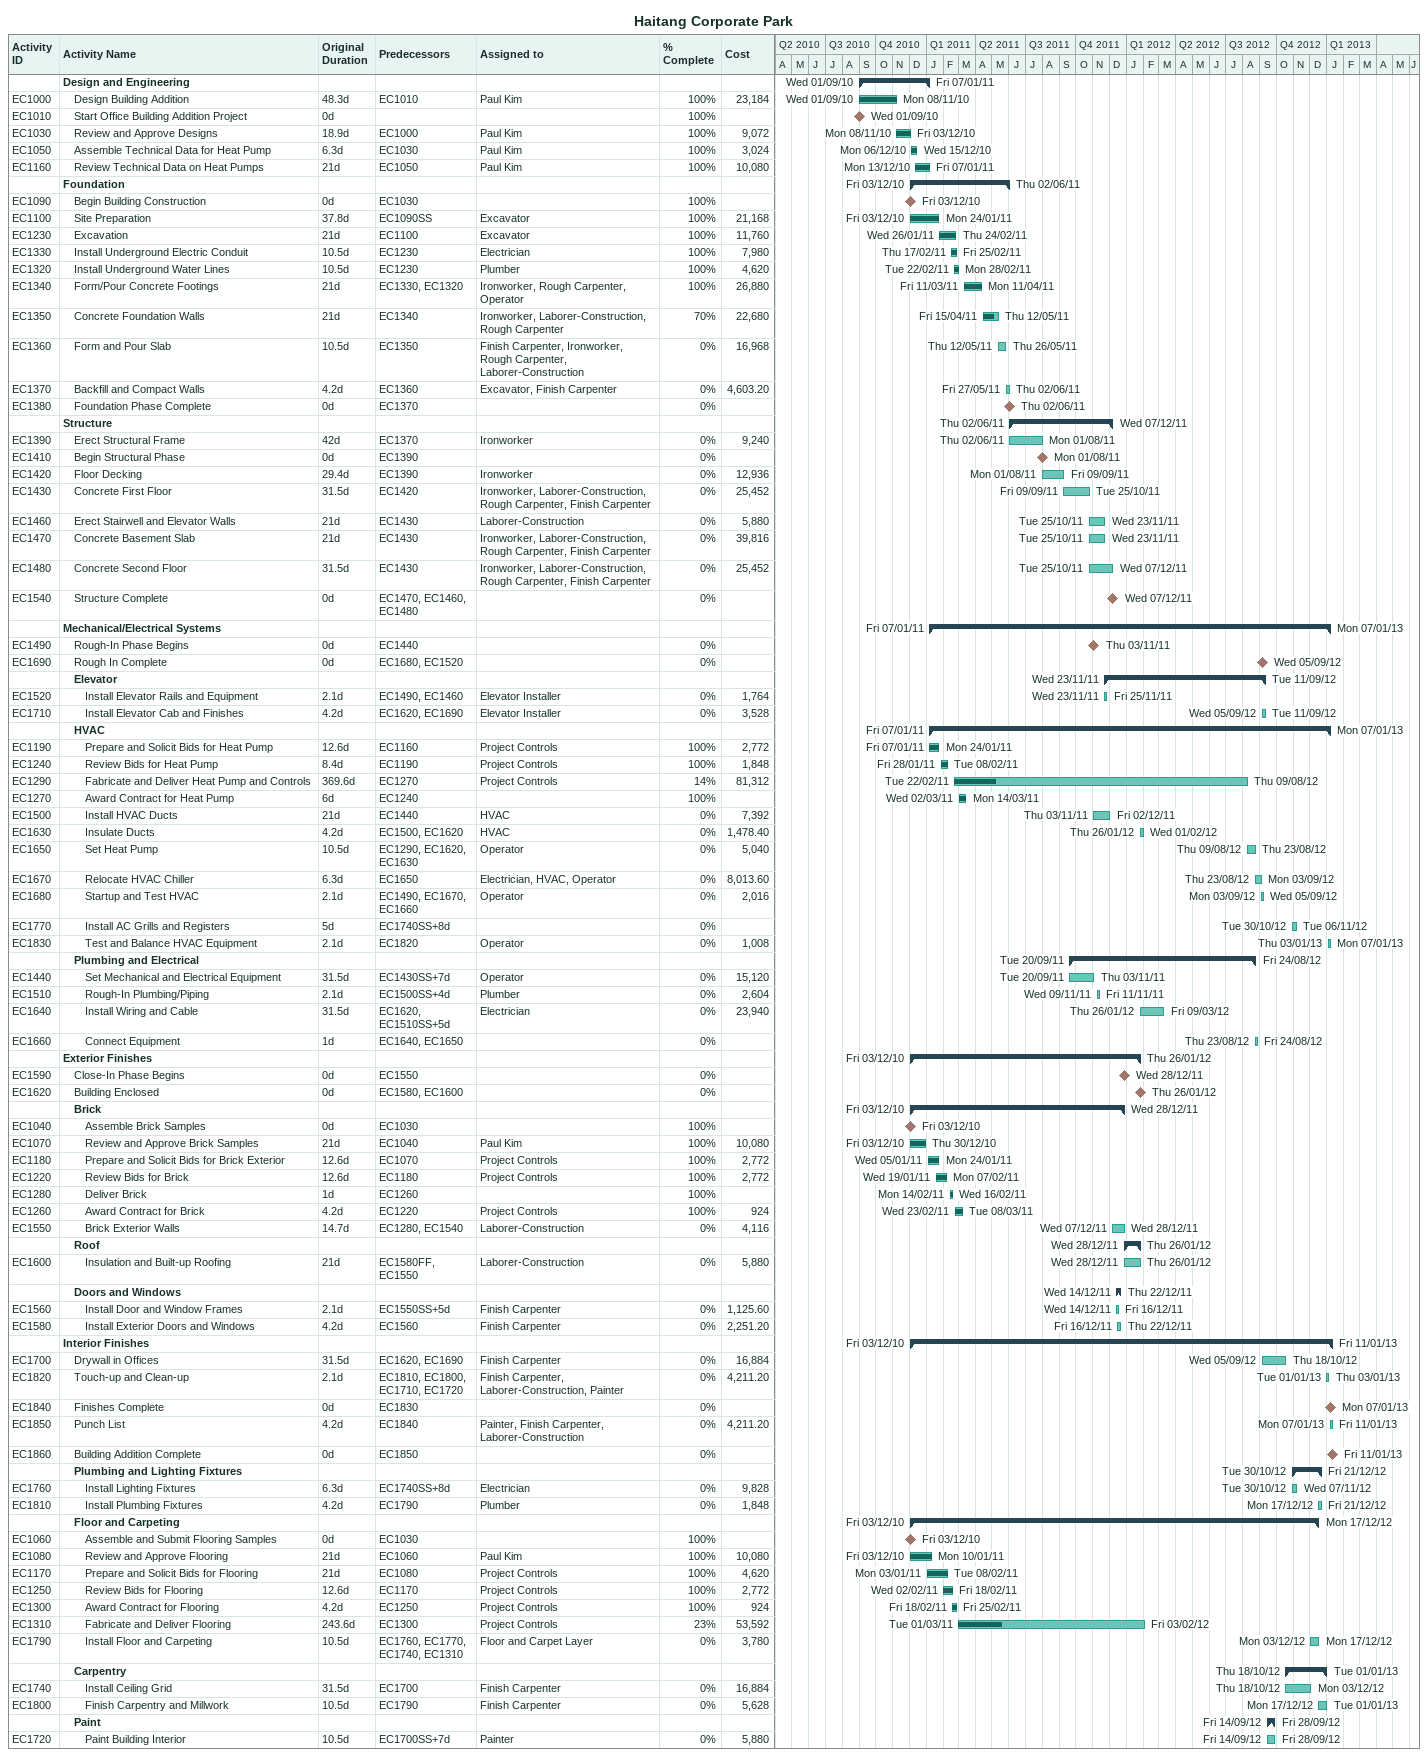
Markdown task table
Haitang Corporate Park

| ID | Level | Task | Original duration | Start | Finish | Predecessors | Resources | % complete | Cost |
|---|---|---|---|---|---|---|---|---|---|
|  | 1 | **Design and Engineering** |  | 2010-09-01 | 2011-01-07 |  |  |  |  |
| EC1000 | 2 | Design Building Addition | 48.3d | 2010-09-01 | 2010-11-08 | EC1010 | Paul Kim | 100 | 23184 |
| EC1010 | 2 | Start Office Building Addition Project | 0d | 2010-09-01 | 2010-09-01 |  |  | 100 |  |
| EC1030 | 2 | Review and Approve Designs | 18.9d | 2010-11-08 | 2010-12-03 | EC1000 | Paul Kim | 100 | 9072 |
| EC1050 | 2 | Assemble Technical Data for Heat Pump | 6.3d | 2010-12-06 | 2010-12-15 | EC1030 | Paul Kim | 100 | 3024 |
| EC1160 | 2 | Review Technical Data on Heat Pumps | 21d | 2010-12-13 | 2011-01-07 | EC1050 | Paul Kim | 100 | 10080 |
|  | 1 | **Foundation** |  | 2010-12-03 | 2011-06-02 |  |  |  |  |
| EC1090 | 2 | Begin Building Construction | 0d | 2010-12-03 | 2010-12-03 | EC1030 |  | 100 |  |
| EC1100 | 2 | Site Preparation | 37.8d | 2010-12-03 | 2011-01-24 | EC1090SS | Excavator | 100 | 21168 |
| EC1230 | 2 | Excavation | 21d | 2011-01-26 | 2011-02-24 | EC1100 | Excavator | 100 | 11760 |
| EC1330 | 2 | Install Underground Electric Conduit | 10.5d | 2011-02-17 | 2011-02-25 | EC1230 | Electrician | 100 | 7980 |
| EC1320 | 2 | Install Underground Water Lines | 10.5d | 2011-02-22 | 2011-02-28 | EC1230 | Plumber | 100 | 4620 |
| EC1340 | 2 | Form/Pour Concrete Footings | 21d | 2011-03-11 | 2011-04-11 | EC1330, EC1320 | Ironworker, Rough Carpenter, Operator | 100 | 26880 |
| EC1350 | 2 | Concrete Foundation Walls | 21d | 2011-04-15 | 2011-05-12 | EC1340 | Ironworker, Laborer-Construction, Rough Carpenter | 70 | 22680 |
| EC1360 | 2 | Form and Pour Slab | 10.5d | 2011-05-12 | 2011-05-26 | EC1350 | Finish Carpenter, Ironworker, Rough Carpenter, Laborer-Construction | 0 | 16968 |
| EC1370 | 2 | Backfill and Compact Walls | 4.2d | 2011-05-27 | 2011-06-02 | EC1360 | Excavator, Finish Carpenter | 0 | 4603.20 |
| EC1380 | 2 | Foundation Phase Complete | 0d | 2011-06-02 | 2011-06-02 | EC1370 |  | 0 |  |
|  | 1 | **Structure** |  | 2011-06-02 | 2011-12-07 |  |  |  |  |
| EC1390 | 2 | Erect Structural Frame | 42d | 2011-06-02 | 2011-08-01 | EC1370 | Ironworker | 0 | 9240 |
| EC1410 | 2 | Begin Structural Phase | 0d | 2011-08-01 | 2011-08-01 | EC1390 |  | 0 |  |
| EC1420 | 2 | Floor Decking | 29.4d | 2011-08-01 | 2011-09-09 | EC1390 | Ironworker | 0 | 12936 |
| EC1430 | 2 | Concrete First Floor | 31.5d | 2011-09-09 | 2011-10-25 | EC1420 | Ironworker, Laborer-Construction, Rough Carpenter, Finish Carpenter | 0 | 25452 |
| EC1460 | 2 | Erect Stairwell and Elevator Walls | 21d | 2011-10-25 | 2011-11-23 | EC1430 | Laborer-Construction | 0 | 5880 |
| EC1470 | 2 | Concrete Basement Slab | 21d | 2011-10-25 | 2011-11-23 | EC1430 | Ironworker, Laborer-Construction, Rough Carpenter, Finish Carpenter | 0 | 39816 |
| EC1480 | 2 | Concrete Second Floor | 31.5d | 2011-10-25 | 2011-12-07 | EC1430 | Ironworker, Laborer-Construction, Rough Carpenter, Finish Carpenter | 0 | 25452 |
| EC1540 | 2 | Structure Complete | 0d | 2011-12-07 | 2011-12-07 | EC1470, EC1460, EC1480 |  | 0 |  |
|  | 1 | **Mechanical/Electrical Systems** |  | 2011-01-07 | 2013-01-07 |  |  |  |  |
| EC1490 | 2 | Rough-In Phase Begins | 0d | 2011-11-03 | 2011-11-03 | EC1440 |  | 0 |  |
| EC1690 | 2 | Rough In Complete | 0d | 2012-09-05 | 2012-09-05 | EC1680, EC1520 |  | 0 |  |
|  | 2 | **Elevator** |  | 2011-11-23 | 2012-09-11 |  |  |  |  |
| EC1520 | 3 | Install Elevator Rails and Equipment | 2.1d | 2011-11-23 | 2011-11-25 | EC1490, EC1460 | Elevator Installer | 0 | 1764 |
| EC1710 | 3 | Install Elevator Cab and Finishes | 4.2d | 2012-09-05 | 2012-09-11 | EC1620, EC1690 | Elevator Installer | 0 | 3528 |
|  | 2 | **HVAC** |  | 2011-01-07 | 2013-01-07 |  |  |  |  |
| EC1190 | 3 | Prepare and Solicit Bids for Heat Pump | 12.6d | 2011-01-07 | 2011-01-24 | EC1160 | Project Controls | 100 | 2772 |
| EC1240 | 3 | Review Bids for Heat Pump | 8.4d | 2011-01-28 | 2011-02-08 | EC1190 | Project Controls | 100 | 1848 |
| EC1290 | 3 | Fabricate and Deliver Heat Pump and Controls | 369.6d | 2011-02-22 | 2012-08-09 | EC1270 | Project Controls | 14 | 81312 |
| EC1270 | 3 | Award Contract for Heat Pump | 6d | 2011-03-02 | 2011-03-14 | EC1240 |  | 100 |  |
| EC1500 | 3 | Install HVAC Ducts | 21d | 2011-11-03 | 2011-12-02 | EC1440 | HVAC | 0 | 7392 |
| EC1630 | 3 | Insulate Ducts | 4.2d | 2012-01-26 | 2012-02-01 | EC1500, EC1620 | HVAC | 0 | 1478.40 |
| EC1650 | 3 | Set Heat Pump | 10.5d | 2012-08-09 | 2012-08-23 | EC1290, EC1620, EC1630 | Operator | 0 | 5040 |
| EC1670 | 3 | Relocate HVAC Chiller | 6.3d | 2012-08-23 | 2012-09-03 | EC1650 | Electrician, HVAC, Operator | 0 | 8013.60 |
| EC1680 | 3 | Startup and Test HVAC | 2.1d | 2012-09-03 | 2012-09-05 | EC1490, EC1670, EC1660 | Operator | 0 | 2016 |
| EC1770 | 3 | Install AC Grills and Registers | 5d | 2012-10-30 | 2012-11-06 | EC1740SS+8d |  | 0 |  |
| EC1830 | 3 | Test and Balance HVAC Equipment | 2.1d | 2013-01-03 | 2013-01-07 | EC1820 | Operator | 0 | 1008 |
|  | 2 | **Plumbing and Electrical** |  | 2011-09-20 | 2012-08-24 |  |  |  |  |
| EC1440 | 3 | Set Mechanical and Electrical Equipment | 31.5d | 2011-09-20 | 2011-11-03 | EC1430SS+7d | Operator | 0 | 15120 |
| EC1510 | 3 | Rough-In Plumbing/Piping | 2.1d | 2011-11-09 | 2011-11-11 | EC1500SS+4d | Plumber | 0 | 2604 |
| EC1640 | 3 | Install Wiring and Cable | 31.5d | 2012-01-26 | 2012-03-09 | EC1620, EC1510SS+5d | Electrician | 0 | 23940 |
| EC1660 | 3 | Connect Equipment | 1d | 2012-08-23 | 2012-08-24 | EC1640, EC1650 |  | 0 |  |
|  | 1 | **Exterior Finishes** |  | 2010-12-03 | 2012-01-26 |  |  |  |  |
| EC1590 | 2 | Close-In Phase Begins | 0d | 2011-12-28 | 2011-12-28 | EC1550 |  | 0 |  |
| EC1620 | 2 | Building Enclosed | 0d | 2012-01-26 | 2012-01-26 | EC1580, EC1600 |  | 0 |  |
|  | 2 | **Brick** |  | 2010-12-03 | 2011-12-28 |  |  |  |  |
| EC1040 | 3 | Assemble Brick Samples | 0d | 2010-12-03 | 2010-12-03 | EC1030 |  | 100 |  |
| EC1070 | 3 | Review and Approve Brick Samples | 21d | 2010-12-03 | 2010-12-30 | EC1040 | Paul Kim | 100 | 10080 |
| EC1180 | 3 | Prepare and Solicit Bids for Brick Exterior | 12.6d | 2011-01-05 | 2011-01-24 | EC1070 | Project Controls | 100 | 2772 |
| EC1220 | 3 | Review Bids for Brick | 12.6d | 2011-01-19 | 2011-02-07 | EC1180 | Project Controls | 100 | 2772 |
| EC1280 | 3 | Deliver Brick | 1d | 2011-02-14 | 2011-02-16 | EC1260 |  | 100 |  |
| EC1260 | 3 | Award Contract for Brick | 4.2d | 2011-02-23 | 2011-03-08 | EC1220 | Project Controls | 100 | 924 |
| EC1550 | 3 | Brick Exterior Walls | 14.7d | 2011-12-07 | 2011-12-28 | EC1280, EC1540 | Laborer-Construction | 0 | 4116 |
|  | 2 | **Roof** |  | 2011-12-28 | 2012-01-26 |  |  |  |  |
| EC1600 | 3 | Insulation and Built-up Roofing | 21d | 2011-12-28 | 2012-01-26 | EC1580FF, EC1550 | Laborer-Construction | 0 | 5880 |
|  | 2 | **Doors and Windows** |  | 2011-12-14 | 2011-12-22 |  |  |  |  |
| EC1560 | 3 | Install Door and Window Frames | 2.1d | 2011-12-14 | 2011-12-16 | EC1550SS+5d | Finish Carpenter | 0 | 1125.60 |
| EC1580 | 3 | Install Exterior Doors and Windows | 4.2d | 2011-12-16 | 2011-12-22 | EC1560 | Finish Carpenter | 0 | 2251.20 |
|  | 1 | **Interior Finishes** |  | 2010-12-03 | 2013-01-11 |  |  |  |  |
| EC1700 | 2 | Drywall in Offices | 31.5d | 2012-09-05 | 2012-10-18 | EC1620, EC1690 | Finish Carpenter | 0 | 16884 |
| EC1820 | 2 | Touch-up and Clean-up | 2.1d | 2013-01-01 | 2013-01-03 | EC1810, EC1800, EC1710, EC1720 | Finish Carpenter, Laborer-Construction, Painter | 0 | 4211.20 |
| EC1840 | 2 | Finishes Complete | 0d | 2013-01-07 | 2013-01-07 | EC1830 |  | 0 |  |
| EC1850 | 2 | Punch List | 4.2d | 2013-01-07 | 2013-01-11 | EC1840 | Painter, Finish Carpenter, Laborer-Construction | 0 | 4211.20 |
| EC1860 | 2 | Building Addition Complete | 0d | 2013-01-11 | 2013-01-11 | EC1850 |  | 0 |  |
|  | 2 | **Plumbing and Lighting Fixtures** |  | 2012-10-30 | 2012-12-21 |  |  |  |  |
| EC1760 | 3 | Install Lighting Fixtures | 6.3d | 2012-10-30 | 2012-11-07 | EC1740SS+8d | Electrician | 0 | 9828 |
| EC1810 | 3 | Install Plumbing Fixtures | 4.2d | 2012-12-17 | 2012-12-21 | EC1790 | Plumber | 0 | 1848 |
|  | 2 | **Floor and Carpeting** |  | 2010-12-03 | 2012-12-17 |  |  |  |  |
| EC1060 | 3 | Assemble and Submit Flooring Samples | 0d | 2010-12-03 | 2010-12-03 | EC1030 |  | 100 |  |
| EC1080 | 3 | Review and Approve Flooring | 21d | 2010-12-03 | 2011-01-10 | EC1060 | Paul Kim | 100 | 10080 |
| EC1170 | 3 | Prepare and Solicit Bids for Flooring | 21d | 2011-01-03 | 2011-02-08 | EC1080 | Project Controls | 100 | 4620 |
| EC1250 | 3 | Review Bids for Flooring | 12.6d | 2011-02-02 | 2011-02-18 | EC1170 | Project Controls | 100 | 2772 |
| EC1300 | 3 | Award Contract for Flooring | 4.2d | 2011-02-18 | 2011-02-25 | EC1250 | Project Controls | 100 | 924 |
| EC1310 | 3 | Fabricate and Deliver Flooring | 243.6d | 2011-03-01 | 2012-02-03 | EC1300 | Project Controls | 23 | 53592 |
| EC1790 | 3 | Install Floor and Carpeting | 10.5d | 2012-12-03 | 2012-12-17 | EC1760, EC1770, EC1740, EC1310 | Floor and Carpet Layer | 0 | 3780 |
|  | 2 | **Carpentry** |  | 2012-10-18 | 2013-01-01 |  |  |  |  |
| EC1740 | 3 | Install Ceiling Grid | 31.5d | 2012-10-18 | 2012-12-03 | EC1700 | Finish Carpenter | 0 | 16884 |
| EC1800 | 3 | Finish Carpentry and Millwork | 10.5d | 2012-12-17 | 2013-01-01 | EC1790 | Finish Carpenter | 0 | 5628 |
|  | 2 | **Paint** |  | 2012-09-14 | 2012-09-28 |  |  |  |  |
| EC1720 | 3 | Paint Building Interior | 10.5d | 2012-09-14 | 2012-09-28 | EC1700SS+7d | Painter | 0 | 5880 |
